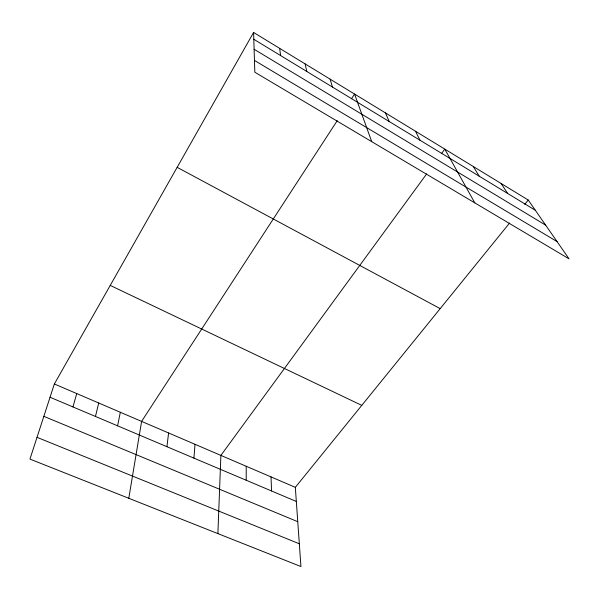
<?xml version="1.0" encoding="UTF-8"?>
<svg xmlns="http://www.w3.org/2000/svg" width="599" height="599" viewBox="0 0 599 599"><rect width="100%" height="100%" fill="white"/><g stroke="black" fill="none" stroke-linecap="round" stroke-linejoin="round"><path stroke-width="0.9" d="M217.886 533.612L220.881 455.405L426.705 173.845M193.926 458.123L195.012 444.308M166.926 446.704L168.596 432.972M128.792 498.286L141.604 421.397L337.237 120.684M117.584 425.822L120.339 412.277M95.466 416.462L98.723 403M72.958 406.931L76.732 393.565M253.594 32.458L254.822 72.224L569.05 258.858L528.236 200.029L253.594 32.458L54.359 383.974L29.95 459.096L300.938 566.542L295.329 487.339L509.554 223.068M351.501 98.76L354.563 94.065L371.717 141.649M441.5 153.614L444.787 149.114L474.82 202.889M524.731 204.349L528.236 200.029M37.026 437.33L299.328 543.78M43.839 416.342L297.763 521.692M50.046 397.242L296.333 501.46M54.359 383.974L295.329 487.339M110.223 285.401L361.774 405.366M177.154 167.331L440.198 308.635M254.463 60.417L557.092 241.622M254.111 49.26L545.667 225.157M253.804 39.287L535.356 210.286M501.123 183.489L507.645 193.455M473.315 166.522L479.2 176.181M415.504 131.248L420.011 140.233M385.442 112.904L389.193 121.515M330.116 79.15L332.438 87.05M305.153 63.921L306.8 71.476M279.651 48.362L280.602 55.565M271.025 476.909L271.534 490.97M246.211 466.269L246.211 480.248"/></g></svg>
